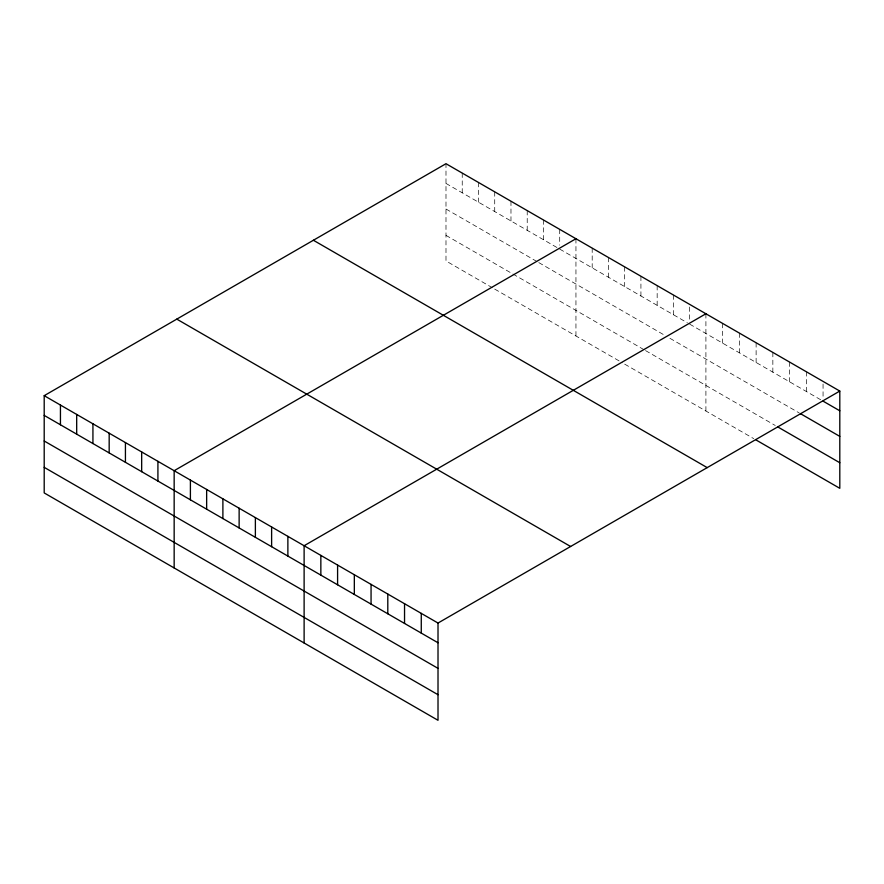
<?xml version="1.0" encoding="UTF-8"?>
<svg xmlns="http://www.w3.org/2000/svg" width="884" height="884" viewBox="0 0 884 884"><rect width="100%" height="100%" fill="white"/><g stroke="black" fill="none" stroke-linecap="round" stroke-linejoin="round"><path stroke-width="0.66" stroke-dasharray="4.42 3.31" d="M445.989 183.43L557.384 247.752M559.705 249.089L687.343 322.782M689.664 324.119L820.672 399.756M445.989 209.022L537.66 261.94M538.82 262.614L664.138 334.959M669.939 338.307L799.158 412.916M445.989 235.376L644.403 349.931M645.563 350.605L775.246 425.469M492.399 287.753L445.989 260.957L445.989 163.706M494.72 289.101L622.358 362.783M624.679 364.131L753.721 438.63M823.059 384.032L823.059 398.507M806.33 371.744L806.33 391.468M789.589 362.075L789.589 381.811M772.848 352.418L772.848 372.153M756.118 342.749L756.118 362.484M739.378 333.091L739.378 352.827M722.637 323.433L722.637 343.158M705.907 313.765L705.907 411.016M689.664 307.013L689.664 320.174M673.42 295.013L673.42 314.737M657.166 285.631L657.166 305.356M640.922 276.25L640.922 295.985M624.679 266.869L624.679 286.604M608.435 257.498L608.435 277.222M592.192 248.117L592.192 267.841M575.948 238.735L575.948 335.986M559.705 229.354L559.705 245.144M543.461 219.972L543.461 239.708M527.218 210.602L527.218 230.326M510.974 201.22L510.974 220.956M494.72 191.839L494.72 211.574M478.476 182.458L478.476 202.193M462.233 173.087L462.233 192.811"/><path stroke-width="1.33" d="M44.2 395.678L438.011 623.043L438.011 720.294L44.2 492.929L44.2 395.678L445.989 163.706L839.8 391.071L839.8 488.322L756.118 440.011M575.948 238.735L174.159 470.708L174.159 567.959M705.907 313.765L304.118 545.737L304.118 642.988M438.011 623.043L839.8 391.071M823.059 401.137L839.8 410.795M800.351 413.601L839.8 436.387M777.633 426.85L839.8 462.741M313.4 240.26L707.211 467.625M176.789 319.124L570.6 546.489M44.2 415.403L438.011 642.767M44.2 440.994L438.011 668.359M44.2 467.349L438.011 694.714M421.27 613.374L421.27 633.11M404.541 603.717L404.541 623.441M387.8 594.048L387.8 613.783M371.059 584.39L371.059 604.115M354.329 574.722L354.329 594.457M337.589 565.064L337.589 584.788M320.848 555.395L320.848 575.13M287.875 536.356L287.875 556.091M271.62 526.974L271.62 546.71M255.377 517.604L255.377 537.328M239.133 508.223L239.133 527.947M222.89 498.841L222.89 518.577M206.646 489.46L206.646 509.195M190.403 480.089L190.403 499.814M157.916 461.326L157.916 481.062M141.672 451.945L141.672 471.68M125.429 442.575L125.429 462.299M109.174 433.193L109.174 452.917M92.93 423.812L92.93 443.547M76.687 414.43L76.687 434.166M60.444 405.06L60.444 424.784"/></g></svg>
